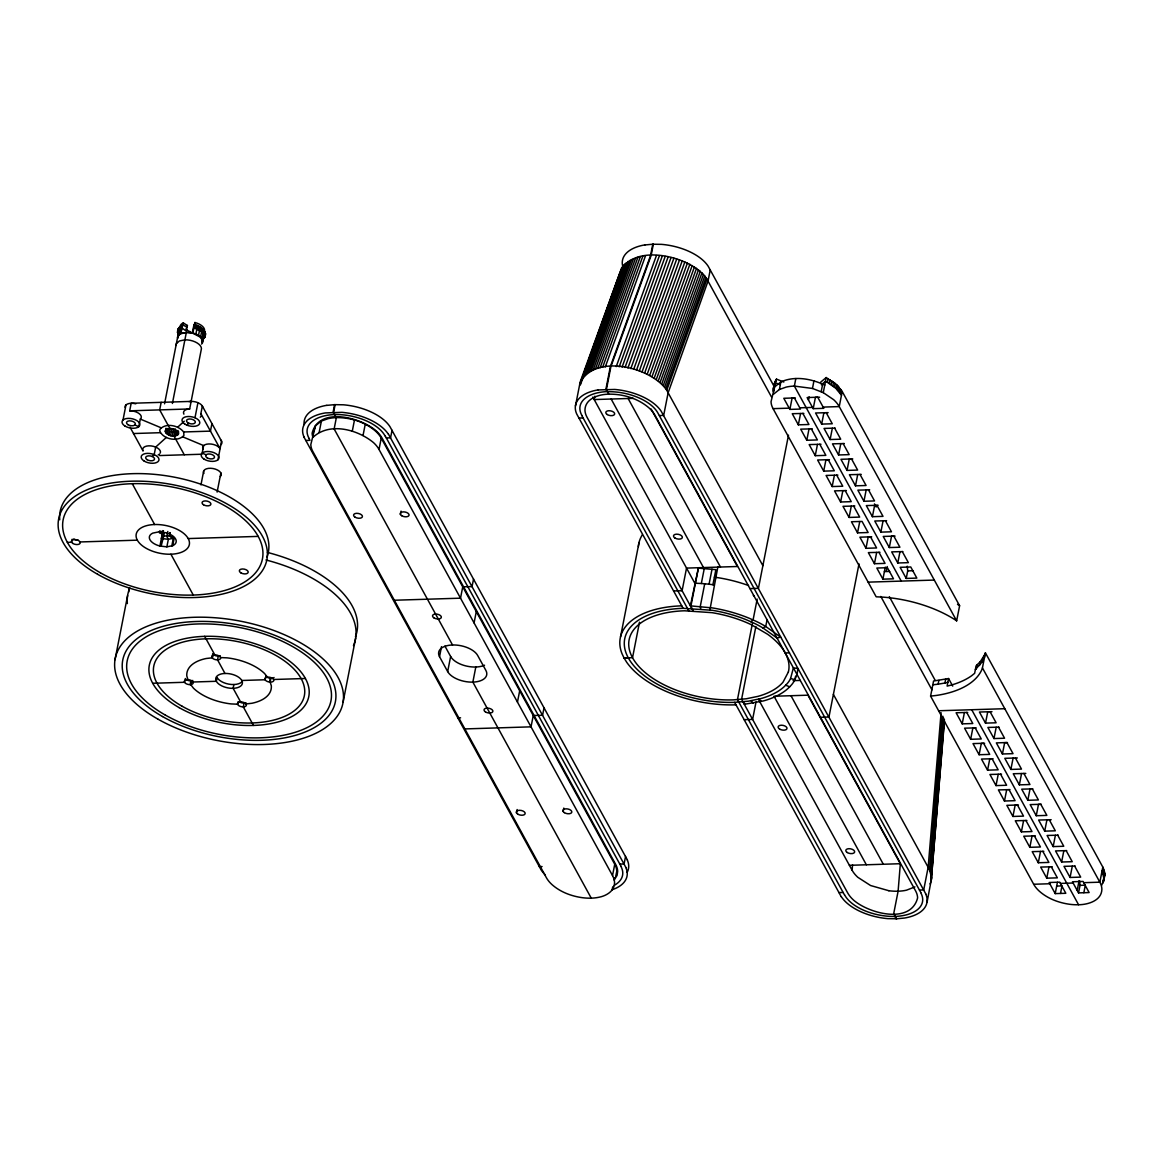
<?xml version="1.0" encoding="UTF-8"?>
<svg xmlns="http://www.w3.org/2000/svg" width="1163" height="1163" viewBox="0 0 1163 1163"><rect width="100%" height="100%" fill="white"/><g stroke="black" fill="none" stroke-linecap="round" stroke-linejoin="round"><path stroke-width="1.5" d="M773.86 389.212L773.38 391.727L773.497 387.701L776.477 379.109L783.818 382.031M975.379 669.568L982.168 661.907L985.41 652.836L1102.815 867.089L1102.073 870.869L1104.065 879.184L1101.652 885.319M1103.164 880.42L1104.85 874.067L1102.815 867.089M888.91 890.742L870.578 885.523L857.785 877.28A44.252 23.187 11.1 0 1 852.116 870.258L852.552 864.85M900.307 864.153L898.112 891.221L893.664 913.856L896.658 918.785L904.392 918.058A45.502 23.841 11.1 0 0 925.748 894.056M927.085 902.095L931.665 877.905L929.528 869.822L942.015 716.481M930.313 871.421L942.96 716.277M930.938 873.064L943.571 717.92M930.981 878.865L931.578 871.654M932.159 864.443L932.755 857.218M933.337 850.008L933.933 842.782M934.514 835.572L935.096 828.361M935.692 821.136L936.273 813.926M936.869 806.715L937.451 799.49M937.901 794.082L938.628 785.054M939.079 779.646L939.66 772.436M940.242 765.21L940.838 758M941.419 750.789L942.161 741.761M942.597 736.353L943.193 729.128M931.374 874.692L944.007 719.548M944.4 719.359L931.2 880.987L944.458 720.944M941.085 712.701L928.147 867.307L923.713 889.942L919.468 890.073M619.981 273.785C630.622 241.41 692.436 255.86 706.959 279.193L771.36 396.757M774.049 385.244L776.477 379.109M180.105 327.196A12.415 6.498 11.1 0 1 183.274 322.892L187.403 325.48L186.284 331.135L182.242 328.17L179.335 330.786L179.64 334.246L177.895 334.203L177.837 329.26L180.541 326.309L182.911 324.768L187.025 327.37M176.078 345.44L176.354 343.696L179.364 340.977L184.888 339.843A12.866 6.745 11.1 0 1 197.288 343.041A12.866 6.745 11.1 0 1 201.155 350.092L189.671 408.954A9.028 4.725 11.1 0 0 183.899 414.159M165.306 431.56L165.451 430.644C168.766 426.879 176.82 428.493 178.651 433.101L178.506 434.017C175.191 437.782 167.152 436.183 165.306 431.56L165.975 428.217M193.901 327.806L195.355 327.137L198.364 328.402L204.746 333.359L205.342 335.22L203.54 335.293L202.188 342.431L203.54 335.293L201.606 331.76L193.901 327.806L192.651 330.946L194.948 322.514A12.415 6.498 11.1 0 1 204.31 331.688M202.362 339.93L205.066 336.994L205.604 333.926L203.627 330.118L204.208 331.891M820.685 382.133L826.21 377.553L836.648 384.619L842.201 391.48L959.606 605.749L956.655 620.853L954.547 619.428A91.179 47.77 11.1 0 0 881.961 597.055L876.175 596.808L773.075 408.649A43.38 22.737 11.1 0 1 771.04 401.686L775.692 382.889L780.111 384.633M773.511 394.199L779.399 389.489L780.853 381.944C794.823 375.62 811.352 378.731 824.756 385.098L823.259 392.643L833.697 399.723A43.38 22.737 11.1 0 1 839.235 406.585L956.655 620.853M795.812 378.542L794.373 386.087L901.223 581.093M823.259 392.643L812.486 388.457L813.926 380.912M821.209 391.655L822.648 384.124M826.21 377.553L824.756 385.098M179.349 334.799L180.425 329.318L178.724 329.013L177.59 330.554L179.335 330.786L177.997 337.939L179.073 332.473L177.299 332.327M773.308 389.024L774.573 382.656M773.264 390.361L774.006 386.581M774.325 385.2L775.067 381.42M774.951 384.023L775.692 380.243M823.128 407.094L839.25 406.585L841.46 395.26L835.921 388.398L827.445 382.365L828.187 378.6M829.335 383.485L830.077 379.705M831.138 384.633L831.865 380.853M832.839 385.854L833.566 382.075M834.438 387.105L835.165 383.325M835.921 388.398L836.648 384.619M837.287 389.721L838.014 385.956M838.523 391.088L839.264 387.308M839.642 392.469L840.384 388.689M840.616 393.864L841.358 390.085M841.46 395.26L842.201 391.48M72.179 539.21L71.583 542.234L67.352 542.365M123.002 420.003L125.967 404.913M134.879 424.975L138.833 426.632L140.316 419.087A9.028 4.725 11.1 0 0 139.197 413.635A9.028 4.725 11.1 0 0 129.689 410.83L131.172 403.285L191.154 401.395M161.163 402.34L159.68 409.885L169.943 428.624M177.895 334.203L177.561 331.019M164.565 403.794L177.837 336.151M115.021 659.697L127.61 595.572M178.724 329.013L180.541 326.309M177.561 337.895A12.866 6.745 11.1 0 1 180.847 333.432L183.274 322.892M165.626 432.534L166.28 429.176M166.367 433.494L167.356 428.464M172.4 403.474L186.371 332.298C192.506 332.414 200.836 334.174 202.9 340.803A12.866 6.745 11.1 0 1 201.504 344.074M167.487 434.366L168.475 429.336M168.926 435.107L170.234 428.391M170.568 435.645L171.935 428.638M172.298 435.965L173.68 428.973M194.948 322.514L192.84 333.272L200.53 337.241L202.464 340.759M175.395 429.045L174.014 436.052L184.277 454.777M195.355 327.137L194.57 324.404L193.392 327.166M175.598 435.863L176.34 432.098L171.31 431.88M195.835 334.275L196.91 328.809L198.364 328.402M176.921 435.456L177.91 430.426M177.924 434.817L178.579 431.473M198.466 335.627L199.542 330.161L201.141 329.827M159.433 532.93L162.035 533.788L162.427 531.825L159.811 530.953M200.53 337.241L201.606 331.76L203.307 331.513M170.22 532.683L169.565 536.041L174.203 538.106L172.72 545.651L166.861 546.843L159.913 546.043L162.936 530.604M174.203 538.106L168.344 539.298L161.395 538.498L163.474 530.88M161.105 546.261L163.692 536.143M201.65 341.166L202.958 333.519L204.746 333.359L205.008 332.051L200.21 326.759L194.57 324.404L203.569 330.205L202.275 328.373L205.008 332.051M163.649 536.216L164.346 532.785M167.806 531.476L166.818 536.506L168.344 539.298L166.861 546.843M162.471 535.998L169.449 535.969L170.103 532.61M194.977 417.75L197.943 402.66M171.819 545.927L173.302 538.382L169.449 535.969M200.298 417.212A9.028 4.725 11.1 0 0 200.865 413.635L202.347 406.091L221.522 441.082L217.99 459.748M211.928 423.579L210.459 431.124L183.652 431.967C178.55 425.411 165.931 422.518 160.014 429.249L159.753 430.921C163.111 439.381 177.866 442.333 183.943 435.427L183.652 431.967M200.952 484.898L203.685 470.971M217.118 492.094L220.883 472.948M185.019 679.759L184.524 682.274L152.716 683.277M241.671 682.085A13.534 7.094 11.1 0 1 228.689 684.12A13.534 7.094 11.1 0 1 217.074 677.506L216.347 681.285L193.014 682.012A4.507 2.37 11.1 0 0 188.566 679.73L187.417 679.672A4.507 2.37 11.1 0 0 184.524 682.274A4.507 2.37 11.1 0 0 190.136 684.629L190.863 680.849L191.924 680.733A4.507 2.37 11.1 0 0 192.811 680.457M191.401 680.791L190.659 684.556L193.48 688.191A42.886 22.475 11.1 0 0 231.074 703.92L237.601 704.211L238.095 701.696M224.997 673.464A13.534 7.094 11.1 0 0 220.083 684.949A13.534 7.094 11.1 0 0 242.122 684.251A13.534 7.094 11.1 0 0 224.997 673.464L217.539 659.857A4.507 2.37 11.1 0 1 212.436 658.142L212.684 653.737M218.281 656.077L217.539 659.857A4.507 2.37 11.1 0 0 220.636 657.895L220.418 657.24A4.507 2.37 11.1 0 0 214.821 654.9L204.659 636.335M233.865 684.542L233.138 688.307L240.596 701.914A4.507 2.37 11.1 0 1 245.698 703.63L246.193 704.269A4.507 2.37 11.1 0 1 243.3 706.871A4.507 2.37 11.1 0 1 237.703 704.531L237.499 703.877A4.507 2.37 11.1 0 1 240.596 701.914M244.041 703.092L243.3 706.871L253.476 725.436M265.6 677.244L265.12 679.759A4.507 2.37 11.1 0 0 269.569 682.056L270.717 682.1A4.507 2.37 11.1 0 0 273.596 679.497L305.404 678.494M313.283 437.055C329.899 421.907 357.695 429.54 373.468 442.58A43.38 22.737 11.1 0 1 379.007 449.441L612.523 875.579A43.38 22.737 11.1 0 1 614.558 882.557C614.791 890.756 606.534 895.757 599.396 897.153A31.866 16.704 11.1 0 1 591.24 898.156A31.866 16.704 11.1 0 1 582.27 897.676C571.251 896.135 560.29 892.006 551.902 884.52A43.38 22.737 11.1 0 1 546.363 877.658L312.847 451.506A43.38 22.737 11.1 0 1 310.812 444.542L315.507 425.745L321.395 421.035L328.199 418.636A31.866 16.704 11.1 0 1 336.354 417.633C350.456 417.43 364.993 421.864 375.693 431.255A43.38 22.737 11.1 0 1 381.231 438.117L614.747 864.269A43.38 22.737 11.1 0 1 616.783 871.247L615.721 876.393M269.569 682.056L270.31 678.276A4.507 2.37 11.1 0 1 265.847 675.979M270.877 678.305L270.136 682.07L271.313 685.748A42.886 22.475 11.1 0 1 251.935 703.266L245.945 703.949M319.171 432.345L321.395 421.035M627.409 859.995L390.012 426.734A45.502 23.841 11.1 0 0 343.39 404.797L334.581 404.651L333.098 412.196L336.354 417.633L334.144 428.943L452.523 644.985A20.309 10.641 11.1 0 1 477.702 655.525L485.843 670.368A20.309 10.641 11.1 0 1 472.861 682.114A20.309 10.641 11.1 0 1 447.668 671.574L439.541 656.717L441.504 646.657M335.133 404.637L333.665 412.182L334.726 414.653M352.258 431.313L354.482 419.988M363.03 435.5L365.255 424.19M379.022 449.441L381.231 438.117M392.047 430.281L390.564 437.826L386.32 437.957M343.1 702.074L355.689 637.935M400.406 514.468L401.075 511.109M447.668 671.574L450.633 656.484L444.935 646.09M473.545 579.014L472.062 586.559L462.729 586.85L460.519 598.175L394.344 600.239M474.082 622.917L476.292 611.607M475.812 667.01L472.861 682.114L591.24 898.141M575.481 405.916L579.915 383.281C594.467 353.116 650.887 366.854 666.748 390.259L762.884 565.698M517.462 702.103L519.687 690.778M594.845 396.205L594.191 399.563L633.21 398.342M533.25 715.536L531.026 726.846L464.866 728.925M516.488 812.893L517.142 809.535M544.051 707.7L542.583 715.245L534.093 715.507M774.282 386.712L708.209 266.283A45.502 23.841 11.1 0 0 661.587 244.361L652.777 244.215L650.553 255.526L610.357 366.592L605.908 389.227L608.903 394.17C623.353 393.966 638.254 398.487 649.216 408.097A44.252 23.187 11.1 0 1 654.9 415.118L915.528 890.771A44.252 23.187 11.1 0 1 917.607 897.909C910.76 924.818 868.587 913.507 853.351 899.915A44.252 23.187 11.1 0 1 847.667 892.893L741.587 699.312L755.877 626.523M653.344 244.201L651.12 255.511L610.909 366.578L606.475 389.212L607.551 391.698A40.938 21.457 11.1 0 1 657.924 413.083L920.82 892.559M563.139 811.425L563.793 808.081M620.533 636.83L639.039 542.51M639.49 622.22L632.527 657.735L623.993 657.88L622.001 653.664A90.278 47.305 11.1 0 1 681.751 605.836M710.244 269.845L708.02 281.155L668.129 392.774L663.68 415.409L659.45 415.554M612.523 875.579L614.747 864.269M612.087 890.029L612.727 886.802M625.563 856.433L624.08 863.978L619.835 864.109M712.919 584.742L715.87 569.652L698.367 568.155L690.953 605.879L691.752 608.351M592.839 397.092L694.82 583.215L701.333 583.492L704.298 568.402M704.705 583.811L700.271 606.446L700.678 608.889M701.333 583.492L709.067 584.204L712.032 569.114M717.891 566.701L709.895 609.964M789.881 409.391L783.789 398.284L794.387 397.95L800.478 409.071L789.881 409.391L792.105 398.08L795.405 397.979M788.485 435.18L758.436 588.333L749.961 588.609M752.446 623.295L737.458 699.646L844.483 894.943M757.171 599.09L753.072 619.981L750.862 621.754L747.635 620.301A85.757 44.935 11.1 0 0 712.221 610.284L683.103 608.322A85.757 44.935 11.1 0 0 628.296 657.865L623.993 657.88M802.848 413.388L808.939 424.495L798.341 424.829L800.566 413.519M808.474 400.028L809.114 396.787M767.1 619.53L765.734 626.494L762.884 627.933A64.009 33.538 11.1 0 0 750.862 621.754M811.309 428.813L817.4 439.934L806.788 440.268L809.012 428.943M813.213 408.664L807.122 397.557L817.72 397.223L823.811 408.329L813.213 408.664L815.423 397.353L819.668 397.223M756.023 702.001L752.606 719.417L744.131 719.679M819.77 444.251L825.861 455.358L815.248 455.692L817.473 444.382M826.181 412.647L832.272 423.768L821.66 424.102L823.884 412.778M823.709 471.131L817.618 460.01L828.216 459.676L834.307 470.797L823.709 471.131L825.934 459.807L829.466 459.705M834.627 428.086L840.718 439.207L830.12 439.527L832.345 428.217M836.677 475.115L842.768 486.236L832.17 486.556L834.38 475.245M843.088 443.51L849.179 454.631L838.581 454.966L840.791 443.641M795.565 676.226L794.881 679.701A67.396 35.312 11.1 0 1 789.677 686.781L788.034 688.452A90.278 47.305 11.1 0 1 763.364 700.94L744.32 704.298M845.138 490.539L851.229 501.66L840.616 501.994L842.841 490.67M847.027 470.404L840.936 459.283L851.549 458.949L857.64 470.07L847.027 470.404L849.252 459.08L852.784 458.963M853.584 505.978L859.675 517.099L849.077 517.433L851.301 506.109M859.995 474.388L866.086 485.494L855.488 485.829L857.713 474.519M857.538 532.858L851.447 521.736L862.045 521.417L868.136 532.523L857.538 532.858L859.748 521.547M868.456 489.812L874.547 500.933L863.949 501.268L866.173 489.943M859.006 563.866L828.957 717.019L820.467 717.295M865.984 548.296L859.893 537.175L870.505 536.841L876.597 547.962L865.984 548.296L868.209 536.972L871.741 536.87M876.917 505.251L883.008 516.357L872.41 516.692L874.62 505.382M878.952 552.28L885.043 563.386L874.445 563.721L876.669 552.41M885.377 520.675L891.469 531.796L880.856 532.131L883.08 520.806M882.906 579.159L876.815 568.038L887.413 567.704L893.504 578.825L882.906 579.159L885.276 567.079M889.317 547.555L883.226 536.448L893.824 536.114L899.915 547.235L889.317 547.555L891.541 536.245L895.074 536.128M886.337 571.062L887.224 566.541M902.284 551.538L908.376 562.659L897.778 562.994L899.988 551.669M906.224 578.433L900.133 567.311L910.745 566.977L916.837 578.098L906.224 578.433L907.707 570.888L907.242 566.192M985.41 652.836L982.444 667.911L1099.849 882.179A43.38 22.737 11.1 0 1 1101.884 889.157C1101.724 900.642 1088.03 904.698 1078.566 904.741A31.866 16.704 11.1 0 1 1069.597 904.276C1058.577 902.735 1047.616 898.606 1039.242 891.12A43.38 22.737 11.1 0 1 1033.689 884.258L930.589 696.114L933.555 681.024L948.586 678.538L952.73 686.112M948.586 678.538L947.118 686.097L950.578 685.254A91.179 47.77 11.1 0 0 971.585 675.776L974.638 673.333L976.12 665.788L980.249 661.732L984.901 654.333M966.7 712.41L972.791 723.531L962.194 723.851L964.418 712.541M975.161 727.849L981.252 738.956L970.654 739.29L972.864 727.98M979.101 754.729L973.009 743.608L983.622 743.273L989.713 754.394L979.101 754.729L981.325 743.404L984.625 743.302M990.033 711.683L996.124 722.79L985.512 723.124L987.736 711.814M992.068 758.712L998.159 769.819L987.561 770.153L989.786 758.843M998.479 727.108L1004.57 738.229L993.972 738.563L996.197 727.238M1000.529 774.136L1006.62 785.258L996.022 785.592L998.232 774.267M1002.433 753.987L996.342 742.881L1006.94 742.546L1013.031 753.653L1002.433 753.987L1004.658 742.677L1007.478 742.59M1008.99 789.575L1015.081 800.682L1004.469 801.016L1006.693 789.706M1015.401 757.971L1021.492 769.092L1010.88 769.426L1013.104 758.102M1012.929 816.455L1006.838 805.334L1017.436 805L1023.527 816.121L1012.929 816.455L1015.154 805.13L1018.454 805.029M1023.862 773.41L1029.953 784.531L1019.34 784.851L1021.565 773.54M1025.897 820.438L1031.988 831.56L1021.39 831.879L1023.6 820.569M1032.308 788.848L1038.399 799.955L1027.801 800.289L1030.025 788.979M1034.358 835.877L1040.449 846.984L1029.837 847.318L1032.061 836.008M1036.262 815.728L1030.171 804.607L1040.769 804.273L1046.86 815.394L1036.262 815.728L1038.472 804.403L1041.307 804.316M1042.804 851.301L1048.895 862.423L1038.297 862.757L1040.522 851.432M1049.23 819.711L1055.321 830.818L1044.708 831.152L1046.933 819.842M1051.265 866.74L1057.356 877.847L1046.758 878.181L1048.982 866.871M1057.676 835.136L1063.767 846.257L1053.169 846.591L1055.393 835.267M1055.204 893.62L1049.113 882.499L1059.726 882.165L1065.817 893.286L1055.204 893.62L1057.429 882.295M1066.137 850.575L1072.228 861.696L1061.63 862.016L1063.84 850.705M1060.511 893.446L1061.993 885.901L1056.687 886.075M1074.597 865.999L1080.689 877.12L1070.076 877.454L1072.301 866.13M1077.185 890.407L1079.09 880.711M1078.537 892.893L1072.446 881.772L1083.044 881.438L1089.135 892.559L1078.537 892.893L1080.02 885.348L1079.555 880.653M1083.843 892.719L1085.326 885.174L1080.02 885.348M1102.073 870.869L1099.849 882.179L1083.727 882.688M932.813 684.789L938.119 684.193L938.875 680.428M938.119 684.193L944.908 683.015L945.65 679.25M976.222 668.87L976.964 665.105M979.508 665.498L980.249 661.732M982.168 661.907L982.909 658.127M1102.771 872.279L1103.513 868.499M1103.324 873.689L1104.065 869.909M1103.731 875.085L1104.487 871.32M1103.992 876.466L1104.734 872.701M1103.047 882.993L1103.789 879.228M1104.109 877.832L1104.85 874.067M1103.542 881.772L1104.806 875.419M984.16 658.098L984.668 656.601M982.444 667.911L981.935 669.408A91.179 47.77 11.1 0 1 935.91 695.503L930.589 696.114M580.25 381.755L621.667 267.766M620.126 272.215L579.785 384.851L622.554 266.385M583.404 376.129L623.615 265.062M580.439 384.764L584.713 372.974M606.025 314.083L607.856 309.038M584.64 374.864L624.851 263.797M586.05 373.686L626.261 262.62M587.635 372.582L627.831 261.515M589.365 371.549L629.561 260.483M591.24 370.604L631.451 259.538M593.275 369.761L633.472 258.695M595.427 369.005L635.638 257.939M597.709 368.337L637.92 257.27M600.108 367.784L640.319 256.718M602.608 367.319L642.819 256.253M605.269 366.956L645.48 255.889M616.216 366.621L656.426 255.555M619.181 366.81L659.392 255.744M622.089 367.086L662.299 256.02M625.011 367.479L665.221 256.427M627.933 367.988L668.129 256.921M630.826 368.584L671.036 257.517M633.704 369.282L673.9 258.215M636.539 370.067L676.735 259M639.316 370.953L679.526 259.887M642.034 371.927L682.23 260.861M644.665 372.989L684.876 261.922M647.224 374.123L687.42 263.056M649.681 375.344L689.877 264.277M652.021 376.623L692.218 265.557M654.246 377.975L694.456 266.909M656.339 379.371L696.55 268.304M658.302 380.824L698.512 269.758M660.119 382.336L700.33 271.27M661.776 383.877L701.987 272.811M663.288 385.447L703.484 274.381M664.625 387.046L704.822 275.98M665.788 388.675L705.985 277.608M666.748 390.259L706.959 279.193M192.927 333.054L186.502 332.545L181.166 333.636M162.035 533.788L162.558 532.581A13.636 7.138 11.1 0 1 159.258 531.476M929.993 883.909L930.691 882.484M790.578 678.494L793.399 667.882L797.847 668.507L797.207 673.842L794.881 679.701L790.578 678.494A64.009 33.538 11.1 0 1 785.636 685.196L784.066 686.795A85.757 44.935 11.1 0 1 760.646 698.658L748.231 701.202L734.638 702.35A85.757 44.935 11.1 0 1 628.296 657.865M315.507 425.745L313.036 433.218A43.38 22.737 11.1 0 0 313.414 435.98M614.311 878.719L615.082 877.585M181.079 325.931L178.971 327.719L182.911 324.768L177.837 329.26M204.179 337.241L205.313 335.685M774.951 386.654L780.853 381.944M614.195 880.129L617.088 875.39L617.669 871.378A44.252 23.187 11.1 0 0 615.59 864.24L382.075 438.088A44.252 23.187 11.1 0 0 376.405 431.066C361.155 417.473 318.982 406.163 312.149 433.087A44.252 23.187 11.1 0 0 312.934 437.332M166.367 437.404L155.668 447.086L154.185 454.631L152.135 456.478M177.59 427.257L184.292 421.21M186.821 425.135L188.857 423.288M821.325 384.764L825.497 381.333L827.445 382.365M914.918 886.918L906.471 890.189A32.768 17.169 11.1 0 1 888.852 890.742M779.399 389.489L786.203 387.09A31.866 16.704 11.1 0 1 794.358 386.087L812.486 388.457M180.847 333.432L186.502 332.545M944.908 683.015L947.845 682.318M645.029 244.942L652.777 244.215M326.832 405.378L334.581 404.651M598.175 389.954L614.733 389.445A45.502 23.841 11.1 0 1 661.238 411.309L925.864 894.056M190.136 684.629L191.183 684.498A4.507 2.37 11.1 0 0 193.014 682.012M608.903 394.17C599.207 394.228 585.149 398.357 584.96 410.117A44.252 23.187 11.1 0 0 587.039 417.255L693.119 610.837M129.689 410.83L189.671 408.954M773.075 408.649L789.197 408.155M799.795 407.82L812.53 407.413M578.854 418.069L583.099 417.939M133.512 433.537L160.32 432.694M803.851 413.403L792.25 413.708L798.341 424.829M828.129 412.647L815.568 412.981L821.66 424.102M305.738 440.486L309.983 440.341L308.936 438.436M812.312 428.842L800.696 429.147L806.788 440.268M835.165 428.129L824.029 428.42L830.12 439.527M159.593 455.562L201.926 454.224M821.005 444.266L809.157 444.586L815.248 455.692M844.338 443.539L832.49 443.844L838.581 454.966M837.912 475.129L826.079 475.449L832.17 486.556M861.245 474.402L849.397 474.708L855.488 485.829M846.373 490.568L834.525 490.873L840.616 501.994M869.706 489.841L857.858 490.146L863.949 501.268M854.834 505.992L842.986 506.312L849.077 517.433M878.152 505.265L866.319 505.585L872.41 516.692M80.073 541.958L137.321 540.17M188.217 538.571L258.201 536.39M886.613 520.704L874.765 521.009L880.856 532.131M879.969 552.309L868.354 552.614L874.445 563.721M902.822 551.582L891.687 551.873L897.778 562.994M698.367 568.155L690.386 605.85L712.396 607.915A90.278 47.305 11.1 0 1 749.67 618.454L753.072 619.981A67.396 35.312 11.1 0 1 765.734 626.494L780.664 637.135L777.029 638.007L762.884 627.933M884.389 571.615L889.68 571.44M907.707 570.888L913.013 570.713M868.136 582.14L934.311 580.061M673.61 590.993L682.1 590.731L686.533 568.096L737.429 566.497L651.135 409.013M785.214 652.952L789.459 652.821M241.788 680.486L265.12 679.759A4.507 2.37 11.1 0 1 266.952 677.273L267.999 677.142A4.507 2.37 11.1 0 1 273.596 679.497M793.05 680.66L800.188 680.428M457.757 717.905L460.577 717.818M938.628 710.767L1004.788 708.703M967.703 712.439L956.102 712.745L962.194 723.851M991.981 711.683L979.42 712.018L985.512 723.124M976.164 727.864L964.563 728.169L970.654 739.29M999.017 727.151L987.881 727.442L993.972 738.563M993.086 758.741L981.47 759.046L987.561 770.153M1017.349 757.971L1004.803 758.305L1010.88 769.426M1001.532 774.165L989.931 774.471L996.022 785.592M1025.81 773.41L1013.249 773.744L1019.34 784.851M1009.993 789.604L998.377 789.91L1004.469 801.016M1032.846 788.877L1021.71 789.168L1027.801 800.289M1026.9 820.467L1015.299 820.773L1021.39 831.879M1051.178 819.711L1038.617 820.046L1044.708 831.152M1035.361 835.892L1023.745 836.197L1029.837 847.318M1058.214 835.179L1047.078 835.47L1053.169 846.591M539.254 866.639L542.074 866.551M1043.822 851.331L1032.206 851.636L1038.297 862.757M1066.675 850.618L1055.539 850.909L1061.63 862.016M849.397 865.316L900.293 863.716L807.951 695.183L774.02 696.244L866.362 864.778M1052.268 866.769L1040.667 867.075L1046.758 878.181M1075.135 866.042L1063.985 866.333L1070.076 877.454M1033.689 884.258L1049.811 883.749M1060.409 883.415L1073.129 883.022M838.886 892.603L843.117 892.472M841.329 896.702A45.502 23.841 11.1 0 0 887.834 918.639L896.658 918.785M205.066 336.994L203.263 336.965L202.188 338.433L203.932 338.535M220.519 657.56L227.047 657.851A42.886 22.475 11.1 0 1 264.641 673.581L267.475 677.215M270.31 678.276L271.444 678.32A4.507 2.37 11.1 0 0 274.046 677.506M714.402 577.197L718.327 577.735A90.278 47.305 11.1 0 1 748.536 585.527M709.067 584.204L714.315 584.931M180.294 327.617L182.242 328.17M753.333 595.514L754.118 595.819M785.636 685.196L789.677 686.781M195.602 325.844L198.626 327.094L197.579 325.407M140.316 419.087L161.105 427.78M182.867 436.895L203.641 445.589L202.158 453.134L206.127 454.777M957.512 604.338L959.606 605.749M758.741 699.108L761.314 701.434M750.993 700.722L753.246 703.121M742.953 701.798L744.858 704.24M200.21 326.759L201.388 328.518M624.109 658.098L626.726 662.299A90.278 47.305 11.1 0 0 735.99 704.836M841.227 896.717L734.638 702.35M388.529 434.279L625.941 867.54M874.445 503.87L876.19 507.039M971.716 709.735L1078.566 904.741M889.332 596.648L935.154 680.282M880.798 596.445L931.97 689.863M833.391 694.384L929.528 869.822M628.122 398.502L720.464 567.035M790.985 695.721L883.328 864.254M611.157 399.025L703.499 567.559M758.799 699.966L852.116 870.258M581.747 415.467L688.758 610.764M683.103 608.322L576.703 413.955A45.502 23.841 11.1 0 1 598.116 389.896M385.273 436.038L620.882 866.028M200.865 413.635L220.04 448.627A9.028 4.725 11.1 0 0 208.846 443.946A9.028 4.725 11.1 0 0 203.074 449.165M130.023 427.17L143.093 451.04A9.028 4.725 11.1 0 1 151.161 445.923A9.028 4.725 11.1 0 1 160.29 453.018M132.262 483.692L154.635 524.528A27.083 14.189 11.1 0 1 188.871 546.101A27.083 14.189 11.1 0 1 144.808 547.482A27.083 14.189 11.1 0 1 154.635 524.528M170.903 554.213L193.276 595.049M203.627 330.118L205.604 333.926M303.877 436.925L541.289 870.186A45.502 23.841 11.1 0 0 545.345 874.969M895.016 916.328L896.091 918.799M187.984 679.701L186.807 676.023A42.886 22.475 11.1 0 1 206.185 658.505L212.189 657.822L213.178 654.376A4.507 2.37 11.1 0 0 220.214 655.685M581.907 415.453A40.938 21.457 11.1 0 1 607.479 391.582M844.643 894.943A40.938 21.457 11.1 0 0 895.074 916.429A40.938 21.457 11.1 0 0 920.66 892.559M622.583 265.673A45.502 23.841 11.1 0 1 644.985 244.884M638.385 546.595A90.278 47.305 11.1 0 1 642.339 534.806M309.096 438.422A40.938 21.457 11.1 0 1 334.668 414.551A40.938 21.457 11.1 0 1 385.113 436.038M620.722 866.028A40.938 21.457 11.1 0 1 614.224 885.334M388.413 434.279A45.502 23.841 11.1 0 0 341.907 412.342L325.349 412.923A45.502 23.841 11.1 0 0 303.994 436.925M304.125 424.51A45.502 23.841 11.1 0 1 326.774 405.32M625.825 867.54A45.502 23.841 11.1 0 1 611.68 889.884M627.293 859.995A45.502 23.841 11.1 0 1 627.09 872.468M484.549 665.221A20.309 10.641 11.1 0 1 450.633 656.484M439.541 656.717A20.309 10.641 11.1 0 1 452.523 644.985M124.993 407.21A9.028 4.725 11.1 0 1 135.78 403.808M189.046 401.642A9.028 4.725 11.1 0 1 202.755 407.37M220.534 439.818A9.028 4.725 11.1 0 1 220.955 444.659M159.491 454.079A9.028 4.725 11.1 0 1 158.168 454.922M190.921 331.906A6.774 3.547 11.1 0 1 185.978 328.795M186.4 326.12A6.774 3.547 11.1 0 1 187.403 325.48M193.756 325.277A6.774 3.547 11.1 0 1 195.399 325.829M78.066 540.039A4.507 2.37 11.1 0 1 73.72 538.92M203.918 473.472A9.028 4.725 11.1 0 1 213.134 468.544A9.028 4.725 11.1 0 1 220.316 476.525M59.735 519.788A106.08 55.577 11.1 0 1 171.819 476.699A106.08 55.577 11.1 0 1 266.967 557.062M172.72 545.651A13.636 7.138 11.1 0 0 165.626 532.698L158.677 531.898L152.818 533.105A13.636 7.138 11.1 0 0 159.913 546.043M211.942 657.502A4.507 2.37 11.1 0 1 214.821 654.9M245.975 702.699A4.507 2.37 11.1 0 1 239.694 701.972M190.863 680.849A4.507 2.37 11.1 0 1 185.266 678.509M267.446 552.425A116.009 60.781 11.1 0 1 355.456 636.801M128.715 591.996A116.009 60.781 11.1 0 1 129.093 588.027M265.964 559.97A116.009 60.781 11.1 0 1 353.465 645.596M127.349 603.582A116.009 60.781 11.1 0 1 129.82 587.911M788.369 671.996L783.048 682.143A81.25 42.566 11.1 0 1 757.913 696.375L746.166 698.789L733.286 699.879A81.25 42.566 11.1 0 1 632.527 657.735A81.25 42.566 11.1 0 1 684.469 610.793L712.047 612.668A81.25 42.566 11.1 0 1 751.661 624.88L767.74 634.344A81.25 42.566 11.1 0 1 788.369 671.996M607.231 414.537A4.507 2.37 11.1 0 0 614.587 414.304A4.507 2.37 11.1 0 0 608.874 410.713A4.507 2.37 11.1 0 0 607.231 414.537M847.231 852.508A4.507 2.37 11.1 0 0 854.572 852.275A4.507 2.37 11.1 0 0 848.859 848.685A4.507 2.37 11.1 0 0 847.231 852.508M779.573 729.056A4.507 2.37 11.1 0 0 786.915 728.823A4.507 2.37 11.1 0 0 781.216 725.218A4.507 2.37 11.1 0 0 779.573 729.056M674.933 538.004A4.507 2.37 11.1 0 0 682.274 537.771A4.507 2.37 11.1 0 0 676.575 534.166A4.507 2.37 11.1 0 0 674.933 538.004M401.657 515.689A4.507 2.37 11.1 0 0 408.998 515.456A4.507 2.37 11.1 0 0 403.299 511.865A4.507 2.37 11.1 0 0 401.657 515.689M355.006 517.142A4.507 2.37 11.1 0 0 362.347 516.924A4.507 2.37 11.1 0 0 356.648 513.319A4.507 2.37 11.1 0 0 355.006 517.142M564.375 812.646A4.507 2.37 11.1 0 0 571.731 812.414A4.507 2.37 11.1 0 0 566.018 808.823A4.507 2.37 11.1 0 0 564.375 812.646M517.724 814.115A4.507 2.37 11.1 0 0 525.08 813.882A4.507 2.37 11.1 0 0 519.367 810.291A4.507 2.37 11.1 0 0 517.724 814.115M433.93 617.873A4.507 2.37 11.1 0 0 441.271 617.655A4.507 2.37 11.1 0 0 435.573 614.049A4.507 2.37 11.1 0 0 433.93 617.873M485.451 711.916A4.507 2.37 11.1 0 0 492.807 711.683A4.507 2.37 11.1 0 0 487.093 708.093A4.507 2.37 11.1 0 0 485.451 711.916M127.93 424.669A4.507 2.37 11.1 0 0 135.271 424.437A4.507 2.37 11.1 0 0 129.573 420.846A4.507 2.37 11.1 0 0 127.93 424.669M124.935 426.021A9.028 4.725 11.1 0 0 139.633 425.571A9.028 4.725 11.1 0 0 128.206 418.375A9.028 4.725 11.1 0 0 124.935 426.021M187.912 422.794A4.507 2.37 11.1 0 0 195.253 422.562A4.507 2.37 11.1 0 0 189.554 418.971A4.507 2.37 11.1 0 0 187.912 422.794M184.917 424.146A9.028 4.725 11.1 0 0 199.6 423.681A9.028 4.725 11.1 0 0 188.188 416.499A9.028 4.725 11.1 0 0 184.917 424.146M147.105 459.676A4.507 2.37 11.1 0 0 154.446 459.443A4.507 2.37 11.1 0 0 148.748 455.838A4.507 2.37 11.1 0 0 147.105 459.676M144.11 461.028A9.028 4.725 11.1 0 0 158.808 460.563A9.028 4.725 11.1 0 0 147.396 453.366A9.028 4.725 11.1 0 0 144.11 461.028M207.087 457.786A4.507 2.37 11.1 0 0 214.428 457.568A4.507 2.37 11.1 0 0 208.729 453.963A4.507 2.37 11.1 0 0 207.087 457.786M204.092 459.138A9.028 4.725 11.1 0 0 218.789 458.687A9.028 4.725 11.1 0 0 207.363 451.491A9.028 4.725 11.1 0 0 204.092 459.138M72.833 543.441A4.507 2.37 11.1 0 0 80.174 543.223A4.507 2.37 11.1 0 0 74.476 539.617A4.507 2.37 11.1 0 0 72.833 543.441M203.481 504.742A4.507 2.37 11.1 0 0 210.823 504.509A4.507 2.37 11.1 0 0 205.11 500.919A4.507 2.37 11.1 0 0 203.481 504.742M240.77 572.792A4.507 2.37 11.1 0 0 248.112 572.574A4.507 2.37 11.1 0 0 242.413 568.969A4.507 2.37 11.1 0 0 240.77 572.792M100.381 572.792A101.559 53.222 11.1 0 0 261.849 561.322A101.559 53.222 11.1 0 0 126.084 484.012A101.559 53.222 11.1 0 0 100.381 572.792M97.605 574.275A106.08 55.577 11.1 0 0 266.254 562.296A106.08 55.577 11.1 0 0 124.456 481.54A106.08 55.577 11.1 0 0 97.605 574.275M179.146 707.627A81.25 42.566 11.1 0 0 308.326 698.44A81.25 42.566 11.1 0 0 199.716 636.597A81.25 42.566 11.1 0 0 179.146 707.627M181.922 706.13A76.729 40.211 11.1 0 0 303.921 697.466A76.729 40.211 11.1 0 0 201.344 639.054A76.729 40.211 11.1 0 0 181.922 706.13M165.277 715.041A103.812 54.399 11.1 0 0 330.35 703.324A103.812 54.399 11.1 0 0 191.561 624.284A103.812 54.399 11.1 0 0 165.277 715.041M162.515 716.539A108.333 56.769 11.1 0 0 334.755 704.298A108.333 56.769 11.1 0 0 189.932 621.827A108.333 56.769 11.1 0 0 162.515 716.539M157.79 719.054A116.009 60.781 11.1 0 0 342.242 705.956A116.009 60.781 11.1 0 0 187.156 617.64A116.009 60.781 11.1 0 0 157.79 719.054"/></g></svg>
